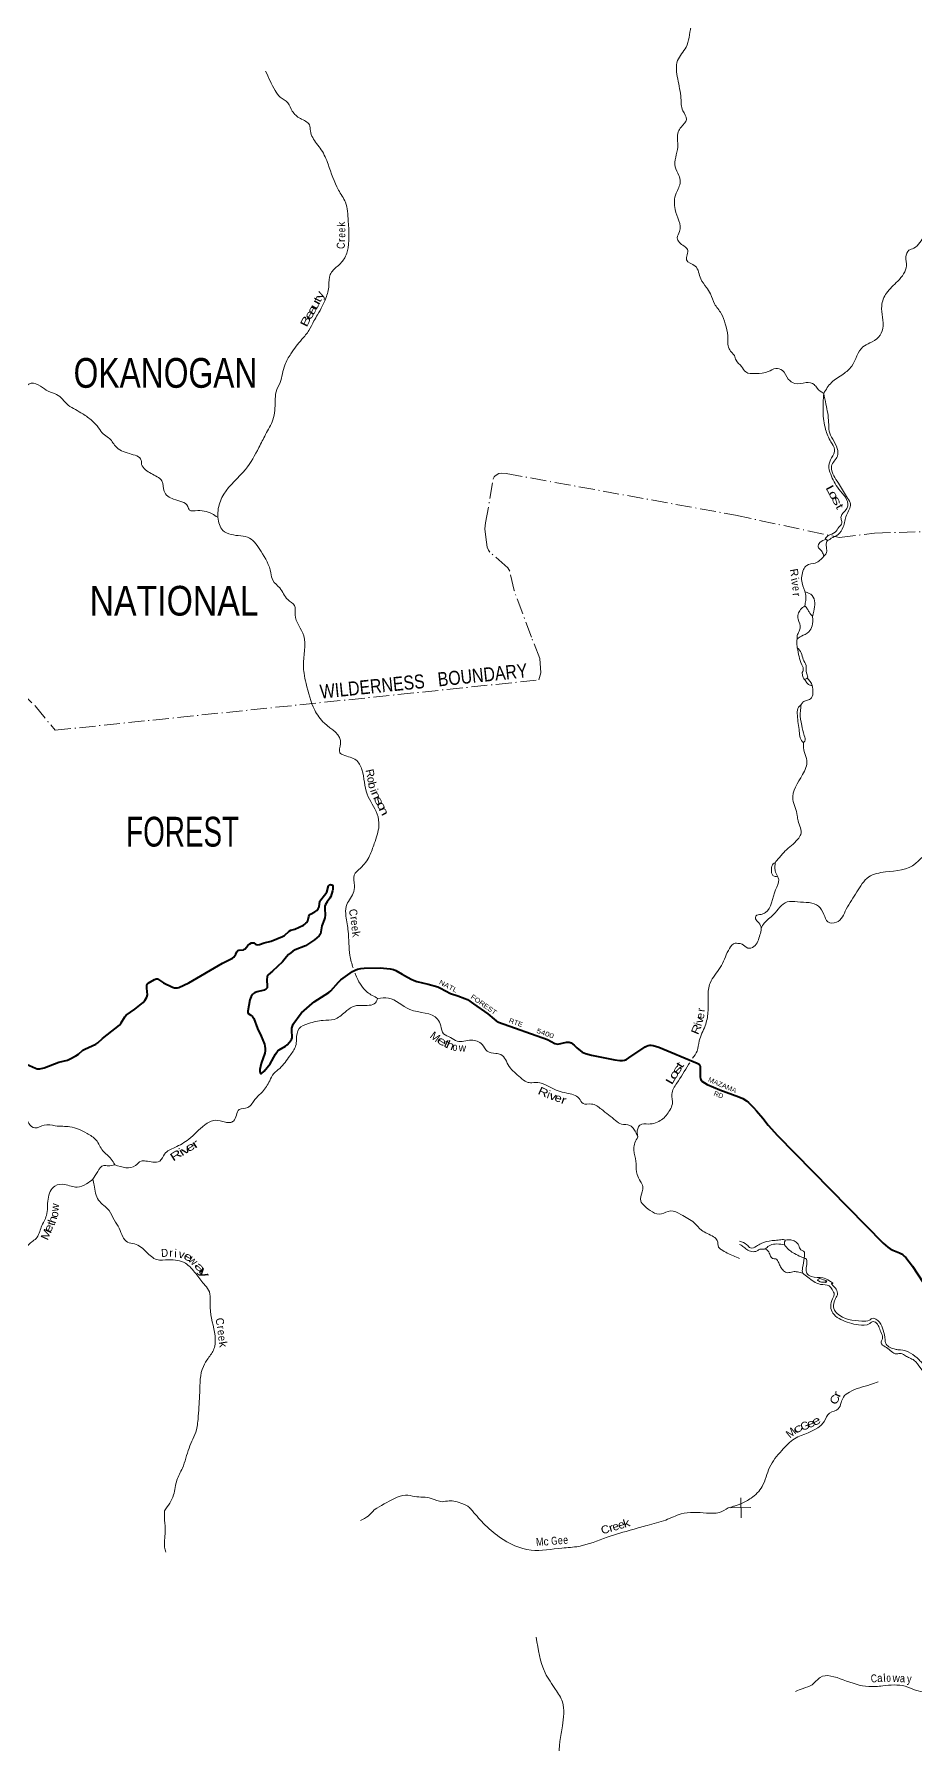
# Model space of a CAD drawing. Header units: feet. Extents: x -2 to 244583, y 367190 to 553316.
# Drawn here: x 104357 to 126414, y 407861 to 450621 of the extents above; entities that cross this region are included whole.
import ezdxf
from ezdxf.enums import TextEntityAlignment as Align

# ---------------------------------------------------------------- set-up
doc = ezdxf.new("R2010")
doc.units = ezdxf.units.FT
doc.header["$LTSCALE"] = 80
doc.linetypes.add('DOT_DASHED', pattern=[7.7, 5, -1.2, 0.3, -1.2])
for name, color, linetype, lineweight in [('26', 7, 'Continuous', 40), ('27', 7, 'Continuous', 35), ('39', 7, 'Continuous', 13), ('4', 7, 'Continuous', 13), ('41', 7, 'Continuous', 13), ('44', 7, 'DOT_DASHED', 13)]:
    doc.layers.add(name, color=color, linetype=linetype, lineweight=lineweight)

msp = doc.modelspace()

# ---------------------------------------------------------------- linework, layer by layer
at = {"layer": '26'}
msp.add_line((121509.27, 424234.51), (121983.8, 424055.58), dxfattribs=at)
for points in [[(109318.75, 427520.53), (109355.67, 427553.35), (109371.75, 427573.46), (109403.75, 427627.58), (109424.02, 427682.08), (109448.32, 427714.46), (109480.3, 427728.34), (109591.74, 427736.52), (109612.98, 427746.44), (109635.09, 427760.52), (109702.98, 427837.46), (109751.68, 427879.2), (109797.91, 427905.35), (109828.31, 427910.09), (109852.19, 427905.35), (109906.46, 427869.14), (109943.34, 427859.4), (109990.89, 427863.11), (110111.03, 427903.67), (110286.8, 427951.97), (110568.82, 428062.23), (110616.22, 428093.08), (110733.53, 428200.09), (110777.88, 428221.14), (110879.01, 428248.43), (111091.22, 428347.23), (111129.66, 428374.01), (111155.79, 428396.13), (111187.95, 428428.31), (111206.52, 428460.3), (111229.16, 428569.12), (111249.17, 428603.79), (111271.38, 428621.42), (111382.59, 428680.45), (111430.18, 428717.96), (111464.36, 428758.19), (111487.81, 428807.69), (111506.22, 428949.19), (111526.67, 428985.48), (111619.57, 429098.66), (111678.25, 429171.37), (111722.96, 429335.08), (111734.73, 429349.55), (111744.78, 429357.59), (111775.51, 429363.32), (111782.97, 429361.62), (111807.09, 429355.58), (111821.17, 429345.53), (111829.96, 429320.79), (111829.21, 429238.92), (111823.72, 429209.6), (111775.01, 429064.1), (111750.81, 429021.69), (111685.92, 428928.75), (111644.27, 428862.78), (111630.2, 428824.57), (111625.07, 428769.11), (111634.22, 428595.26), (111628.71, 428532.56), (111616.13, 428486.65), (111557.7, 428336.53), (111532.7, 428182.92), (111516.98, 428136.43), (111506.57, 428110.51), (111488.48, 428086.37), (111369.3, 427984.98), (111144.89, 427835.65), (110888.23, 427728.82), (110830.15, 427698.16), (110775.88, 427659.94), (110719.59, 427613.68), (110667.83, 427561.29), (110605.01, 427474.89), (110570.68, 427432.02), (110316.19, 427203.52)], [(106066.98, 425512.3), (106185.35, 425607.83), (106488.67, 425848.04), (106519.32, 425883.86), (106537.41, 425910.01), (106624.33, 426060.15), (106658.02, 426101.1), (106873.05, 426249.89), (107085.37, 426417.43), (107127.4, 426465.16), (107153.53, 426505.39), (107179.66, 426551.66), (107190.71, 426609.36), (107172.81, 426775.17), (107175.64, 426849.35), (107181.67, 426867.45), (107191.17, 426886.34), (107204.79, 426899.63), (107365.02, 426989.23), (107391.73, 427002.21), (107412.84, 427008.25), (107439.98, 427008.25), (107463.99, 426995.18), (107591.07, 426908.08), (107821.1, 426798.62), (107864.13, 426784.98), (107898.3, 426782.97), (107942.52, 426784.98), (107978.62, 426794.37), (108227.21, 426909.3), (109072.16, 427395.49), (109318.75, 427520.53)], [(110316.19, 427203.52), (110208.65, 427106.97), (110193.93, 427090.71), (110183.88, 427060.54), (110180.17, 426987.72), (110185.94, 426813.84), (110182.87, 426786.99), (110159.76, 426758.83), (110138.65, 426738.72), (110111.07, 426724.98), (109937.32, 426678.7), (109869.28, 426654.24), (109843.15, 426638.14), (109818.07, 426618.19), (109784.86, 426567.74), (109751.2, 426482.82), (109702.26, 426201.86), (109700.43, 426163.45), (109708.22, 426143.22), (109780.85, 426100.67), (109820.04, 426066.9), (109855.42, 426013.64), (109941.84, 425762.83), (110038.46, 425578.73), (110118.9, 425372.41), (110128.6, 425328.71), (110134.63, 425262.33), (110134.63, 425206.01), (110124.57, 425145.96), (110037.32, 424895.37), (110006.76, 424739.74), (110004.98, 424689.07), (110009, 424660.91), (110018.72, 424644.7), (110031.11, 424642.81), (110044.97, 424644.67), (110111.71, 424701.19), (110259.44, 424887.01), (110393.12, 425121.37), (110427.11, 425171.81), (110456.26, 425208.02), (110485.41, 425230.14), (110647.91, 425321.2), (110688.44, 425358.88), (110747.74, 425423.25), (110793.97, 425489.62), (110809.82, 425529.24), (110814.07, 425580.14), (110799.98, 425678.86), (110802.01, 425728.98), (110806.03, 425773.23), (110816.08, 425827.54), (110834.63, 425870.89), (110850.26, 425901.97), (111010.73, 426115.3), (111048.26, 426159.43), (111308.05, 426387.87), (111359.84, 426428.96), (111732.73, 426666.31), (111781.15, 426710.75), (111971.34, 426924.82), (112032.24, 426982.1), (112321.16, 427191.26), (112390.05, 427225.49), (112448.35, 427245.6), (112526.75, 427265.71), (112612.11, 427275.81), (113011.98, 427285.41), (113259.45, 427261.69), (113345.12, 427240.52), (113408.21, 427213.42), (113565.05, 427127.02), (113622.63, 427095.15)], [(113622.63, 427095.15), (113788.13, 426996.18), (113861.64, 426962.89), (113926.83, 426937.85), (114212.88, 426871.47), (114452.5, 426807.1), (114525.74, 426776.05), (114775.93, 426644.32), (114957.57, 426579.4), (115131.15, 426518.53), (115174.15, 426501.37), (115198.27, 426487.29), (115351.05, 426384.81), (115704.04, 426135.69), (115862.64, 425996.5), (115915.78, 425955.49), (115975.21, 425928.11), (117199.39, 425490.9), (117382.33, 425393.06), (117455.66, 425373.31), (117675.82, 425425.25), (117740.14, 425425.25), (117788.39, 425409.15), (117864.77, 425348.81), (117937.14, 425284.45), (118063.2, 425176.44), (118146.2, 425139.62), (118299.34, 425099.31), (118886.82, 424985.36), (119006.56, 424966.64), (119074.9, 424966.64), (119125.15, 424974.69), (119175.41, 424994.8), (119234.25, 425031.42), (119640.63, 425305.87), (119679.96, 425326.69), (119718.16, 425340.77), (119762.38, 425350.83), (119796.2, 425350.16), (119842.79, 425344.79), (119985.95, 425303.42), (120942.5, 424895.84), (120991.6, 424872.11), (121009.07, 424849.26), (121021.76, 424815.79), (121023.06, 424766.35), (121022.71, 424554.06), (121023.77, 424510.05), (121031.81, 424487.93), (121041.86, 424469.82), (121059.95, 424451.72), (121123.44, 424408.37), (121192.62, 424369.25), (121509.27, 424234.51)], [(104168.68, 424876.46), (104387.53, 424773.56), (104431.76, 424761.49), (104465.93, 424757.47), (104500.1, 424759.48), (104606.75, 424784.93), (104970.5, 424925.99), (105190.71, 424978.28), (105254.92, 425004.87), (105400.91, 425083.15), (105465.99, 425125.55), (105572.8, 425224.46), (105620.78, 425252.27), (105900.21, 425377.7), (105946.43, 425405.14), (106066.98, 425512.3)], [(121983.8, 424055.58), (122085.45, 424013.29), (122176.95, 423958.85), (122230.34, 423914.44), (122356.56, 423791.43), (122431.21, 423706.86), (122583.81, 423525.62), (122719.1, 423353.59), (122952.32, 423093.92), (125600.46, 420396.1), (125712.56, 420296.64), (125771.83, 420257.1), (125842.7, 420221.38), (126004.89, 420156.76), (126058.31, 420131.89), (126091.24, 420108.83), (126124.16, 420079.17), (126163.7, 420039.57), (126333.86, 419821.53), (126599.21, 419412.78)]]:
    msp.add_lwpolyline(points, dxfattribs=at)
at = {"layer": '39'}
for points in [[(117513.79, 459797.53), (117536.33, 459565.32), (117613.22, 459288.46), (117763.06, 458944.47), (117843.71, 458799.86), (118133.62, 458570.97), (118238.93, 458394.32), (118398.2, 458105.07), (118653.7, 457717.94), (118736.01, 457601.68), (118977.98, 457489.51), (119159.58, 457192.46), (119146.57, 456939.41), (119315.54, 456682.66), (119520.18, 456321.17), (119821.34, 455677.72), (120110.92, 455313.29), (120224.72, 455266.21), (120298.59, 455016.32), (120518.34, 454739.99), (120691.89, 454440.81), (120827.86, 454236.23), (120737.16, 454052.98), (120828.31, 453714.3), (120893.62, 453340.89), (121129.32, 453082.98), (121217.79, 452796.86), (121263.01, 452574.92), (121296.99, 452282.02), (121332.41, 452035.67), (121099.28, 451763.58), (120878.53, 451147.75), (120785.85, 450798.58), (120664.75, 450297.33), (120454.66, 449960.8), (120456.35, 449501.6), (120539.16, 449021.2), (120585.52, 448708.23), (120677.16, 448492.96), (120544.16, 448297.02), (120472.78, 448184.83), (120457.36, 447800.26), (120392.75, 447307.83), (120488.43, 447092.61), (120520.77, 446931.19), (120419.22, 446644.62), (120394, 446235.65), (120501.9, 445688.81), (120447.28, 445530.3), (120617.66, 445322.12), (120703.59, 445240.29), (120680.57, 444979.03), (120892.72, 444826.01), (121034.2, 444504.16), (121176.34, 444291.57), (121275.41, 444128.99), (121377.53, 443883.51), (121544.33, 443638.86), (121644.58, 443381.22), (121708.95, 443082.65), (121741.31, 442757.36), (121825.59, 442645.17), (121881.72, 442586.91)], [(110147.98, 449699.58), (110384.49, 449215.1), (110513.94, 449046.85), (110703.74, 448903.65), (110815.46, 448698.76), (111015.88, 448513.22), (111242.28, 448352.29), (111266.39, 448202.9), (111423.94, 447889.36), (111541.17, 447729.04), (111711.4, 447371.15), (111970.13, 446725.12), (112143.75, 446419.88), (112214.24, 445955.5), (112189.49, 445184.41), (112130.72, 445033.94), (111939.36, 444817.02), (111766.01, 444614.49), (111729.04, 444336.86), (111656.12, 444024.37), (111565.62, 443824.94), (111447.05, 443606.93), (111355.96, 443454.03), (111231.55, 443217.74), (111054.42, 442994.93), (110779.93, 442635.32), (110627.8, 442352.15), (110507.94, 441913.62), (110409.78, 441679.7), (110388.4, 441448.8), (110329.53, 440982.74), (110148.12, 440616.24), (109978.35, 440288.33), (109641.53, 439739.77), (109101.38, 439123.83), (108964.33, 438766), (108948.25, 438546.3)], [(124111.5, 441640.31), (124304.66, 441915.07), (124597.39, 442126.08), (124811.49, 442324.22), (125091.46, 442806.01), (125266.18, 442902.69), (125482.82, 443048.29), (125587.72, 443263.58), (125562, 443827.38), (125681.98, 444151.99), (125963.76, 444449.83), (126180.11, 444829.94), (126167.82, 445054.22), (126240.91, 445218.67), (126361.55, 445270.36), (126645.25, 445578.33), (127430.59, 445794.03), (127612.43, 445987.81), (127793.24, 446286.72), (127810.52, 446377.86), (127871.35, 446484.61)], [(101729.73, 443375.64), (101918.06, 443070.56), (102179.86, 442988.99), (102451.64, 442917.67), (102624.88, 442804.6), (102734.68, 442753.43), (102890.57, 442735.22), (103367.62, 442413.69), (103724.52, 442163.42), (103894.68, 441811.6), (104074.82, 441793.71), (104277.73, 441895.47), (104517.14, 441825.75), (104710.82, 441694.74), (104917.97, 441618.53), (105208.37, 441351.22), (105389.72, 441236.24), (105570.95, 441131.37), (105807.63, 440956.42), (105969.48, 440784.54), (106082.62, 440628.21), (106219.22, 440534.9), (106389.64, 440324.7), (106739.69, 440137.06), (107034.91, 439968.93), (107044.26, 439867.9), (107138.9, 439735.61), (107434.22, 439559.4), (107554.81, 439453.74), (107606.55, 439195.47), (107845.54, 438998.29), (108201.6, 438814.77), (108245.18, 438724.3), (108388.89, 438709.98), (108806.27, 438634.48), (108948.67, 438545.21)], [(121877.64, 442591.15), (121918.66, 442470.58), (122053.43, 442316.19), (122157.75, 442179.71), (122410.55, 442137.64), (122723.03, 442187.11), (122910.06, 442263.69), (123076.11, 442214.72), (123223.58, 442001.83), (123390.28, 441886.16), (123668.68, 441911.04), (123869.03, 441864.43), (123946.66, 441772.17), (124111.5, 441640.31)], [(124110.96, 441640.74), (124093.77, 441183.24), (124156.67, 440741.1), (124290.95, 440431.04), (124381.67, 440239.85), (124309.01, 440030.92), (124236.21, 439836.15), (124284.73, 439624.34), (124486.26, 439252.25), (124714.52, 438829.87), (124675.02, 438740.54), (124543.47, 438565.43), (124554.52, 438468.49), (124563.21, 438405.9), (124491.58, 438298.08), (124397.92, 438171.84), (124215.08, 438079.13), (124147.01, 438019.85)], [(124147.01, 438019.85), (124193.91, 437973.8), (124260.39, 437988.59), (124300.47, 438019.29), (124463.14, 438109.79), (124598.54, 438303.14), (124676.42, 438597.02), (124780.71, 438874.98), (124708.56, 439025.91), (124507.45, 439355.55), (124307.85, 439737.77), (124306.99, 439824.7), (124453.94, 440076.78), (124450.07, 440264.76), (124334.71, 440498.17), (124245.94, 440697.47), (124233.66, 440919.74), (124164.63, 441369.91), (124111.5, 441640.31)], [(108948.25, 438546.3), (109076.33, 438215.17), (109283.78, 438114.69), (109741.79, 438023.53), (110032.97, 437693.51), (110280.23, 437156.58), (110327.02, 436971.07), (110501.25, 436779.12), (110703.02, 436486.38), (110866.53, 436342.84), (110885.6, 436110.45), (111100.38, 435585.23), (111091.52, 434836.6), (111108.07, 434644.62), (111161.78, 434390.42), (111376.25, 433727.63), (111616.87, 433398.98), (112021.52, 432886.34), (112008.22, 432655.55), (112089.73, 432604.01), (112410.72, 432476.68), (112555.21, 432237.81), (112688.23, 431622.52), (112939, 431128.11), (112981.07, 430835.32), (112865.35, 430388.76), (112747.91, 430079.73), (112517.21, 429775.31), (112363.72, 429601.36), (112370.97, 429344.53), (112339.05, 429147.89), (112163.23, 428819.9), (112158.2, 428575.05), (112213.47, 428195.44), (112257.37, 427593.15), (112333.76, 427280.66)], [(124170.21, 437997.08), (124012.78, 437913.45), (123969.41, 437805.89), (124053.2, 437703.58), (124102.58, 437609.03), (124114.91, 437570.6)], [(124206.36, 437967.82), (124178.35, 437913), (124181.9, 437757.37), (124174.95, 437642.07), (124115.08, 437570.74)], [(124115.08, 437570.74), (123896.66, 437400.87), (123685.2, 437344.27), (123607.49, 437238.41), (123568.37, 436904.46), (123655.86, 436630.35), (123659.49, 436466.63), (123636.67, 436330.86)], [(123646.47, 436678.07), (123821.83, 436589.47), (123886.2, 436408.13), (123861.98, 436201.69), (123832.55, 436056.64)], [(123637.26, 436334.39), (123469.02, 436123.16), (123472.27, 435997.84), (123522.9, 435775.94), (123479.54, 435668.38), (123444.21, 435564.94), (123442.8, 435502.26)], [(123833.12, 436055.86), (123743.06, 436180.35), (123697.89, 436256.74), (123637.11, 436333.5)], [(123833.12, 436055.86), (123819.19, 435829.3), (123733.84, 435678.89), (123551.17, 435570), (123442.81, 435502.68)], [(123442.8, 435502.26), (123435.7, 435403.13), (123438.17, 435356.65), (123448.96, 435286)], [(123448.96, 435286), (123493.54, 435064.04), (123562.17, 434860.5), (123595.9, 434715.27), (123574.21, 434662.5), (123591.35, 434561.58), (123622.25, 434499.2), (123668.64, 434503.68), (123704.75, 434528.29), (123685.55, 434633.23), (123667.33, 434843.31), (123599.22, 434994.29), (123549.2, 435153.52), (123448.96, 435286)], [(123633.07, 434494.08), (123689.77, 434408.87), (123742.75, 434358.83), (123820.1, 434338.89)], [(123703.3, 434523.96), (123770.25, 434437.93), (123802.99, 434393.77), (123819.63, 434343.39)], [(122542.46, 428279.97), (122622.05, 428398.43), (122852.14, 428612.89), (123192.29, 428929.48), (123454.75, 428931.98), (123982.83, 428821.76), (124114.04, 428618.82), (124216.83, 428431.79), (124426.92, 428421.65), (124674.12, 428745.45), (124938.39, 429180.6), (125237.59, 429555.43), (125654.34, 429678.67), (126407.42, 429890.01), (126613.65, 430067.86), (126843.27, 430124.63), (127261.69, 430078.06), (128006.38, 430115.47), (128428.11, 429937.53), (129112.77, 429713.57), (129564.26, 429794.68), (130068.54, 430052.19), (130471.75, 430320.86), (130986.89, 430705.83), (131476.55, 431217.92), (131626.92, 431532.7), (132078.1, 432056.56), (132489.19, 432551.73), (132659.92, 432848.52), (132808.55, 432928.78), (133217.46, 433027.68), (133353.09, 433198.79), (133555.77, 433532.27), (133792.61, 433882.25), (134041.23, 434266.7)], [(123819.63, 434343.39), (123839.71, 434149.5), (123780.57, 434003.38), (123673.94, 433963.95), (123591.56, 433922.73), (123541.76, 433853.52)], [(123542.57, 433854.65), (123481.73, 433798.37), (123448.91, 433644.41), (123493.24, 433242.52), (123577.03, 432934), (123601.47, 432912)], [(123601.47, 432912), (123637.42, 432952.77), (123623.97, 433088.1), (123560.89, 433344.25), (123523.51, 433655.23), (123538.16, 433809.01), (123542.28, 433854.24)], [(123601.47, 432912), (123628.1, 432667.63), (123686.63, 432464), (123583.06, 432113.27), (123336.78, 431490.28), (123397.33, 431286.67), (123445.69, 431091.02), (123469.21, 430957.82), (123537.14, 430618.83), (123461.61, 430496.81), (123141.5, 430196.58), (122965.77, 429996.79), (122899.92, 429917.32)], [(122899.92, 429917.32), (122845.73, 429884.45), (122802.64, 429748.59), (122840.51, 429593.29), (122899.29, 429569.58), (122957.8, 429574.18)], [(122957.8, 429574.18), (122895.91, 429709.05), (122888.94, 429801.98), (122899.39, 429917)], [(122957.8, 429574.18), (122984.9, 429487.51), (122904.58, 429236.06), (122653.77, 428663.57), (122541.13, 428620.04), (122414.37, 428574.36), (122404.91, 428509.58), (122484.68, 428405.21), (122546.69, 428258.22), (122515.88, 428106.3), (122361.24, 427815.73), (122208.17, 427775.87), (122069.89, 427875.64), (121960.25, 427887.49)], [(99886.55, 427990.94), (100313.56, 427792.15), (100629.55, 427741.63), (100970.3, 427489.13), (101092.03, 427292.46), (101178.53, 427164.11), (101321.99, 427008.17), (101314.33, 426811.84), (101339.57, 426571.43), (101639.66, 426336.61), (101859.27, 426072.42), (101929.66, 425939.82), (102241.27, 425591.86), (102519.79, 425142.32), (102578.23, 424833.55), (102761.04, 424601.26), (102784.36, 424514.57), (102835.73, 424448.48), (102879.59, 424335.76), (103090.4, 424128.1), (103244.16, 424117.96), (103351.64, 423929.19), (103497.12, 423935.12), (103790.8, 424052.23), (104000.63, 423923.45), (104111.11, 423655.83), (104225.59, 423392.3), (104372.53, 423280.92), (104606.13, 423352.73), (104885.34, 423334.1), (105251.56, 423308.51), (105680.16, 423144.14), (105906.64, 422977.14), (106073.74, 422708.23), (106284.52, 422502.59), (106371.51, 422360.08)], [(120826.97, 425022.34), (120941.48, 425203.4), (120994.92, 425456.97), (121143.86, 425833.16), (121214.48, 426167.87), (121215.57, 426566.42), (121270, 426902.95), (121519.9, 427288.54), (121724.76, 427720.08), (121852.13, 427881.55), (121892.35, 427898.26), (121962.46, 427887.14)], [(112385.18, 427145.76), (112396.73, 427117.53), (112689.3, 426676.26), (112955.34, 426519.32)], [(106371.21, 422360.09), (106889, 422338.48), (107031.14, 422449.57), (107150.37, 422453.14), (107328.59, 422427.13), (107498.07, 422453.61), (107621.24, 422627.16), (107875.92, 422792.31), (108227.11, 422999.17), (108622.95, 423354.29), (108888.31, 423473.05), (109139.62, 423421.69), (109250.89, 423415.04), (109341.39, 423452.63), (109489.45, 423737.77), (109699, 423793.09), (109804.99, 423885.5), (109880.46, 423993.7), (110068.11, 424184.28), (110248.66, 424457.7), (110353.51, 424641.14), (110501.5, 424770.51), (110752.31, 425083.28), (110898.88, 425325.93), (110918.99, 425496.12), (110984.35, 425766.03), (111223.34, 425892.53), (111584.23, 425970.05), (111864.93, 425993.92), (112137.57, 426177.51), (112319.89, 426309.35), (112533.74, 426344.49), (112896.77, 426411.92), (112952.35, 426521.09)], [(112955.34, 426519.32), (113220.8, 426527.39), (113758.07, 426241.02), (114450.39, 426003.2), (114529.29, 425836.32), (114600.56, 425632.92), (114773.5, 425544.13), (114940.43, 425451.21), (115293.91, 425474.01), (115562.08, 425368.24), (115691.54, 425199.99), (115910.59, 425142.14), (116028.17, 425115.35), (116242.11, 424818.72), (116520.46, 424545.18), (116687.69, 424427.99), (116805.15, 424411.31), (117005.3, 424409.86), (117263.46, 424295.88), (117679.68, 424151.57), (117988.6, 424020.04), (118091.25, 423893.92), (118297.64, 423878.4), (118547.92, 423748.13), (118903.2, 423465.47), (119047.86, 423374.29), (119262.52, 423344.71), (119360.77, 423246.85), (119458.15, 423057.8)], [(119458.17, 423055.93), (119455.67, 423256.18), (119513.13, 423349.98), (119723.01, 423379.01), (120055.22, 423486.49), (120260.43, 423727.87), (120323.22, 423880.41), (120310.08, 424123), (120435.98, 424401.79), (120729.34, 424868.87), (120756.65, 424912.06)], [(119458.17, 423055.93), (119356.75, 422759.25), (119370.22, 422652.21), (119416.04, 422381.72), (119439.56, 422117.01), (119526.62, 421944.16), (119582.79, 421817.44), (119570.3, 421683.76), (119530.74, 421452.62), (119619.09, 421338.46), (120048.22, 421131.61), (120279.78, 421205.42), (120537.66, 421113.69), (120869.74, 420907.6), (121049.88, 420727.87), (121355.24, 420557.85), (121447.38, 420463.97), (121481.74, 420302.57), (121545.2, 420238.66), (121697.88, 420153.65), (122005.11, 420019.79)], [(105825.8, 422003.03), (105946.77, 422190.71), (106096.47, 422344.38), (106211.86, 422331.72), (106371.21, 422360.09)], [(102608.45, 419495.21), (103115.4, 419693.98), (103643.83, 419953.71), (104029.41, 420159), (104294.88, 420431.5), (104404.98, 420517.9), (104534.85, 420802.81), (104664.67, 421091.76), (104704.01, 421502.94), (104873.8, 421828.83), (105119.96, 421866.41), (105432.14, 421797.64), (105665.57, 421883.61), (105826.25, 422000.84)], [(107613.78, 413711.01), (107844.8, 414107.1), (107927.1, 414478.38), (108064.9, 414775.53), (108232.49, 415277.39), (108414.84, 415730.89), (108463.05, 416079.48), (108498.15, 416668.63), (108589.09, 417319.2), (108709.88, 417521.04), (108854.53, 417755.57), (108882.81, 418081.64), (108758.74, 418790.11), (108720.92, 419228.61), (108601.77, 419380.81), (108398.41, 419639.14), (108140.48, 419896.76), (107722.95, 419984.4), (107423.68, 419990.63), (107168.71, 420173.44), (106866.89, 420383.96), (106694.5, 420428.26), (106571.54, 420562.2), (106484.02, 420771.46), (106358.08, 420982.24), (106231.85, 421215.27), (105967.83, 421474.84), (105858.06, 421847.67), (105825.8, 422003.03)], [(122003.72, 420454.2), (122188.03, 420360.23), (122277.64, 420282.24), (122426.66, 420322.06), (122543.11, 420389.89), (122819.01, 420463.27), (122968.29, 420476.82), (123103.46, 420488.21), (123156.05, 420478.6)], [(123132.98, 420361.13), (122936.94, 420379.48), (122775.68, 420351.66), (122713.47, 420312.66), (122625.23, 420251.17), (122514.19, 420250.12), (122441.91, 420209), (122183.12, 420242.93), (122089.48, 420320.88), (122004.19, 420370.61)], [(123156.05, 420478.6), (123132.28, 420431.88), (123130.62, 420395.47), (123132.98, 420361.13)], [(123132.98, 420361.13), (123233.09, 420240.78), (123344.93, 420160.98), (123499.2, 420077.53), (123620.37, 420025.24)], [(123620.83, 420028.15), (123602.98, 420201.84), (123540.05, 420235.61), (123484.51, 420340.21), (123392.65, 420442.44), (123287.28, 420479.85), (123156.05, 420478.6)], [(122645.28, 420265.52), (122718.58, 420203.54), (122772.12, 420096.9), (122827.39, 420020.6), (122910.32, 420005.22), (122986.02, 419904.86), (123029.33, 419812.27), (123107.06, 419709.91), (123208.48, 419662.35), (123341.51, 419685.85), (123450.58, 419682.85), (123584.13, 419649.92)], [(123620.83, 420028.15), (123582.79, 419789.23), (123573.45, 419712.32), (123584.16, 419649.75)], [(128716.17, 416531.5), (128616.02, 416543.8), (128293.78, 416459.87), (128030.09, 416376.5), (127903.53, 416310.6), (127652.61, 416366.84), (127445.63, 416472.02), (127085.18, 416783.97), (126935.95, 416970.57), (126670.34, 417289.49), (126494.76, 417485.94), (126027.95, 417732.19), (125963.3, 417735.62), (125876.29, 417755.01), (125656.74, 417906.57), (125647.89, 417985.33), (125595.02, 418229.44), (125508.32, 418422.7), (125317.58, 418517.93), (125253.39, 418474.86), (125063.83, 418450.82), (124448.17, 418639.05), (124364.16, 418763.59), (124374.59, 418935.53), (124408.14, 419014.69), (124455.31, 419146.55), (124401.52, 419277.45), (124315.8, 419371.65), (124305.52, 419389.75), (124335.77, 419394.08), (124276.74, 419442.04), (124084.01, 419535.22), (123792.93, 419568.85), (123689.15, 419650.75), (123672.46, 419705.17), (123685.01, 419867.02), (123653.22, 420020.37), (123620.68, 420027.18)], [(123584.16, 419649.75), (123710.31, 419551.89), (124031.11, 419370.97), (124243.49, 419332.55), (124323.16, 419238.29), (124372.83, 419115.44), (124309.65, 418969.28), (124291.4, 418770.99), (124367.65, 418614.02), (124540.51, 418488.3), (124981.95, 418359.07), (125260.26, 418392.04), (125346.6, 418441.38), (125452.24, 418375.67), (125512.04, 418248.87), (125565.17, 417978.48), (125543.36, 417937.83), (125558.05, 417881.37), (125684.11, 417791.59), (125934.03, 417632.24), (126049.01, 417643.44), (126154.57, 417585.81), (126260.09, 417532.23), (126371.75, 417470.62), (126526.99, 417288.13), (126888.13, 416905.42), (127082.19, 416676.8), (127281.75, 416504.83), (127663.56, 416280.02), (128022.95, 416281.41), (128207.64, 416390.31), (128503.59, 416478.04), (128689.12, 416502.04), (128717.16, 416532.58)], [(124135.58, 419424.52), (123977.78, 419455.37), (123955.35, 419477.39), (123979.32, 419503.9), (124102.66, 419486.88), (124185.77, 419453.3), (124173.7, 419449.14), (124157.53, 419451.01), (124175.95, 419424.91), (124173.98, 419420.84), (124135.58, 419424.52)], [(122038.88, 413884.22), (122292.57, 414025.34), (122570.35, 414319.1), (122755.47, 414795.95), (123060.28, 415215.31), (123382.46, 415511.52), (124037.46, 415841.21), (124123.26, 415945.13), (124256.51, 416152.61), (124475.58, 416255.77), (124546.72, 416414.14), (124603.92, 416552.15), (124754.13, 416676.9), (125279.27, 416865.87), (125474.49, 416930.39)], [(112864.78, 413736.41), (113372.86, 414017.01), (113650.81, 414099.52), (113877.61, 414068.07), (114292.65, 414018.84), (114562.53, 413937.37), (114740.15, 413959.91), (114891.97, 413943.67), (115080.72, 413883.41), (115202.49, 413825.52), (115287.55, 413747.12)], [(107613.78, 413711.01), (107619.38, 413478.17), (107635, 413183.4), (107617.27, 412975.11), (107621.37, 412799.4), (107649.12, 412674.47)], [(112522.02, 413467.85), (112712.6, 413579.14), (112864.78, 413736.41)], [(115284.78, 413750.27), (115593.21, 413400.13), (116001.35, 413051.28), (116790.99, 412725.01), (117562, 412778.31), (117981.64, 412821.52), (118691.99, 413049.89), (119326.02, 413241.02), (119694.43, 413346.26), (120157.46, 413478.86), (120541.47, 413630.74), (121179.51, 413654.24), (121500.53, 413668.03), (121722.71, 413782.62)], [(121722.71, 413782.62), (121853.71, 413821.62), (121943.67, 413853.21), (122038.88, 413884.22)], [(116919.75, 410554.77), (117142.49, 409658.34), (117401.93, 409243.14), (117573.28, 408931.97), (117572.27, 408336), (117508.25, 407943.35), (117596.57, 407138.3), (117729.17, 406859.02), (117679.07, 406484.7), (117843.02, 405945.17), (117874.97, 405125.34), (117495.05, 404628.04), (117114.05, 404221.64), (116954.63, 404037.99), (116859.22, 403907.6)], [(130572.9, 410671.96), (130198.55, 410457.89), (129930.47, 410367.59), (129224.91, 410141.64), (128834.1, 409973.94), (128615.16, 409780.89), (128416.68, 409547.57), (127992.06, 409298.89), (127593.03, 409153.36), (127182.52, 409219.82), (126927.69, 409266.93), (126657.5, 409188.73), (126151.61, 409323.36), (125585.92, 409334.46), (125236.56, 409316.43), (124599.15, 409484.68), (124019.01, 409544.18), (123822.21, 409363.37), (123592.52, 409271.26), (123407.16, 409195.54)]]:
    msp.add_spline(points, degree=3, dxfattribs=at)
at = {"layer": '4'}
for p, q in [((122038.75, 414037.47), (122041.84, 413537.48)), ((122038.75, 414037.47), (122041.84, 413537.48)), ((122038.75, 414037.47), (122041.84, 413537.48)), ((122038.75, 414037.47), (122041.84, 413537.48)), ((122038.75, 414037.47), (122041.84, 413537.48)), ((122038.75, 414037.47), (122041.84, 413537.48)), ((122038.75, 414037.47), (122041.84, 413537.48)), ((122290.29, 413789.02), (121790.3, 413785.93)), ((122290.29, 413789.02), (121790.3, 413785.93)), ((122290.29, 413789.02), (121790.3, 413785.93)), ((122290.29, 413789.02), (121790.3, 413785.93)), ((122290.29, 413789.02), (121790.3, 413785.93)), ((122290.29, 413789.02), (121790.3, 413785.93)), ((122290.29, 413789.02), (121790.3, 413785.93))]:
    msp.add_line(p, q, dxfattribs=at)
at = {"layer": '44'}
for points in [[(103575.69, 434619), (104380.18, 433829.78), (104878.88, 433222.1), (116981.17, 434479.43), (117029.5, 434658.33), (117007.74, 435012.75), (116797.25, 435552.03), (116367.32, 436714.45), (116254.51, 437195.98), (116206.49, 437284.31), (115756.56, 437673.56), (115723.53, 437723.2), (115693.96, 437797.17), (115652.84, 438046.05), (115634.83, 438260.73), (115650.77, 438406.99), (115843.39, 439508.63), (115866.46, 439554), (115883.71, 439576.19), (115940.11, 439618.75), (115984.74, 439637.83), (116036.48, 439645.23), (116168.56, 439637.88), (121903.79, 438597.71)], [(121903.79, 438597.71), (124506.98, 438038.41), (125383.8, 438149.89), (128492.9, 438246.35)]]:
    msp.add_lwpolyline(points, dxfattribs=at)

# ---------------------------------------------------------------- texts
at = {"layer": '27'}
for s, rotation, width, p in [('NATL', 332.232, 1.2, (114473.18, 426885.72)), ('FOREST', 324.788, 1.15, (115264.53, 426532.33)), ('RTE', 340.346, 1.1, (116222.22, 425918.55)), ('5400', 340.346, 1.25, (116914.49, 425663.23)), ('MAZAMA', 336.949, 1.1, (121206.1, 424445.61))]:
    msp.add_text(s, height=120, rotation=rotation, dxfattribs=dict(at, width=width)).set_placement(p)
msp.add_text('RD', height=120, rotation=339.34, dxfattribs=at).set_placement((121346.9, 424096.01))
at = {"layer": '41'}
for s, rotation, width, p in [('k', 92.399, 0.9, (112138.07, 445875.63)), ('e', 87.646, 0.75, (112140.44, 445590.22)), ('e', 90.441, 0.7, (112142.58, 445726.32)), ('C', 84.598, 0.85, (112127.07, 445326.38)), ('u', 61.96, 1.55, (111467.81, 443820.35)), ('t', 63.509, 1.3, (111533.74, 443947)), ('y', 67.668, 1.35, (111590.01, 444065.04)), ('B', 63.552, 1.5, (111234.66, 443403.31)), ('e', 59.109, 1.5, (111322.95, 443559.23)), ('a', 60.958, 1.55, (111395.17, 443685.41)), ('L', 298.448, 1.5, (124202.78, 439187.7)), ('o', 298.443, 1.45, (124272.07, 439054.67)), ('s', 298.443, 1.7, (124352.13, 438913.69)), ('t', 298.332, 1.35, (124424.53, 438768.76)), ('v', 276.194, 0.9, (123307.28, 436888.05)), ('e', 274.459, 0.8, (123329.25, 436757.93)), ('R', 281.645, 1.05, (112666.01, 432129.03)), ('b', 283.134, 1.1, (112722.48, 431825.5)), ('n', 293.2, 1.4, (112823.1, 431564.23)), ('s', 297.531, 1.65, (112896.54, 431414.02)), ('o', 300.275, 1.5, (112967.35, 431280.46)), ('n', 297.43, 1.5, (113020.61, 431157.86)), ('C', 280.414, 0.9, (112242.59, 428649.08)), ('r', 280.154, 1.05, (112269.11, 428507.04)), ('e', 277, 0.9, (112281.62, 428400.1)), ('e', 276.184, 0.85, (112297.6, 428256.34)), ('k', 279.184, 1.05, (112315.99, 428108.65)), ('v', 75.288, 1.1, (121092.13, 425951.19)), ('e', 326.402, 1.6, (114507.52, 425368.5)), ('t', 332.287, 1.3, (114629.27, 425306.29)), ('h', 337.793, 1.35, (114732.67, 425253.82)), ('R', 66.761, 1.3, (121012.24, 425709.1)), ('o', 356.458, 0.8, (114879.43, 425206.65)), ('w', 357.087, 0.95, (115065.99, 425189.7)), ('o', 57.91, 1.55, (120443.83, 424564.89)), ('s', 57.91, 1.8, (120522.73, 424690.28)), ('t', 57.826, 1.5, (120593.99, 424805.38)), ('R', 335.611, 1.3, (117054.27, 424086.19)), ('L', 60.185, 1.55, (120366.93, 424442.2)), ('v', 340.857, 1.25, (117305.6, 423982.59)), ('e', 340.898, 1.2, (117441.02, 423938.08)), ('r', 340.898, 1.3, (117578.58, 423883.19)), ('e', 30.626, 1.5, (108307.04, 422724.44)), ('r', 33.892, 1.8, (108441.52, 422800.93)), ('R', 32.288, 1.5, (107954.91, 422514.75)), ('i', 32.373, 1.4, (108091.67, 422592.8)), ('v', 31.373, 1.65, (108192.14, 422656.52)), ('e', 66.709, 1.3, (104805.63, 420736.4)), ('t', 70.709, 1.05, (104869.85, 420857.03)), ('h', 72.904, 1.2, (104910.78, 420962.25)), ('M', 65.835, 1.2, (104746.36, 420578.45)), ('D', 4.026, 0.9, (107627.48, 420059.18)), ('v', 346.202, 1.1, (108023.78, 420027.25)), ('e', 332.712, 1.4, (108165.94, 419974.43)), ('a', 309.541, 1.9, (108432.21, 419727.47)), ('y', 308.228, 1.9, (108533.79, 419602.87)), ('C', 280.699, 0.95, (108906.12, 418422.43)), ('e', 278.872, 0.9, (108949.13, 418153.23)), ('e', 276.913, 0.9, (108963.38, 418008.76)), ('k', 279.657, 1.1, (108985.65, 417854.37)), ('C', 66.573, 1.2, (124475.73, 416451.51)), ('r', 66.918, 1.45, (124533.11, 416590.07)), ('c', 33.512, 1.8, (123512.58, 415689.08)), ('G', 21.957, 1.05, (123675.78, 415744.4)), ('e', 23.149, 1.3, (123822.38, 415805.47)), ('e', 28.344, 1.45, (123964.93, 415873.54)), ('k', 16.557, 1.25, (119203.33, 413308.87)), ('G', 5.14, 0.75, (117378.84, 412862.23)), ('C', 18.448, 1.1, (118674.41, 413149.44)), ('r', 16.994, 1.25, (118818.84, 413193.22)), ('e', 16.994, 1.1, (118932.99, 413227.72)), ('e', 16.557, 1.1, (119073.51, 413270.27)), ('M', 4.004, 0.85, (117012.35, 412837.55)), ('c', 4.004, 0.95, (117170.43, 412844.64)), ('e', 5.14, 0.85, (117527.85, 412875.64)), ('e', 3.801, 0.8, (117659.77, 412885.03)), ('C', 4.019, 0.8, (125372.63, 409420.48)), ('a', 3.77, 0.9, (125519.5, 409430.92)), ('o', 1.72, 0.75, (125737.23, 409436.41)), ('w', 358.03, 0.95, (125920.73, 409431.36)), ('a', 358.03, 0.85, (126076.48, 409425.43)), ('y', 356.169, 0.85, (126244.86, 409413.83))]:
    msp.add_text(s, height=200, rotation=rotation, dxfattribs=dict(at, width=width)).set_placement(p, align=Align.CENTER)
for s, rotation, p in [('r', 87.646, (112137.15, 445467.54)), ('R', 279.852, (123276.82, 437146.69)), ('i', 285.074, (123292.58, 436972.89)), ('r', 276.459, (123337.42, 436601.22)), ('o', 282.134, (112698.23, 431965.01)), ('i', 288.692, (112765.81, 431684.8)), ('i', 72.435, (121055.54, 425843.22)), ('e', 79.345, (121118.27, 426064.16)), ('r', 82.445, (121136.29, 426217.79)), ('M', 323.029, (114328.91, 425483.04)), ('i', 340.857, (117197.06, 424024.62)), ('o', 77.577, (104956.56, 421101.85)), ('w', 83.729, (104974.15, 421284.72)), ('r', 358.034, (107778.47, 420060.57)), ('i', 357.034, (107889.42, 420047.78)), ('w', 316.215, (108267.79, 419894.54)), ('r', 278.872, (108932.93, 418278.84)), ('M', 40.225, (123350.56, 415587.13)), ('l', 3.72, (125636.43, 409433.16))]:
    msp.add_text(s, height=200, rotation=rotation, dxfattribs=at).set_placement(p, align=Align.CENTER)
at = {"layer": '44'}
for s, width, p in [('OKANOGAN', 0.8, (107642.62, 441782.78)), ('NATIONAL', 0.85, (107858.07, 436087.55)), ('FOREST', 0.7, (108070.78, 430314.55))]:
    msp.add_text(s, height=743.7, dxfattribs=dict(at, width=width)).set_placement(p, align=Align.CENTER)
at = {"layer": '44', "width": 0.85}
msp.add_text(' WILDERNESS   BOUNDARY', height=350, rotation=5.931, dxfattribs=at).set_placement((111415.27, 433997.77))

doc.saveas('drawing.dxf')
